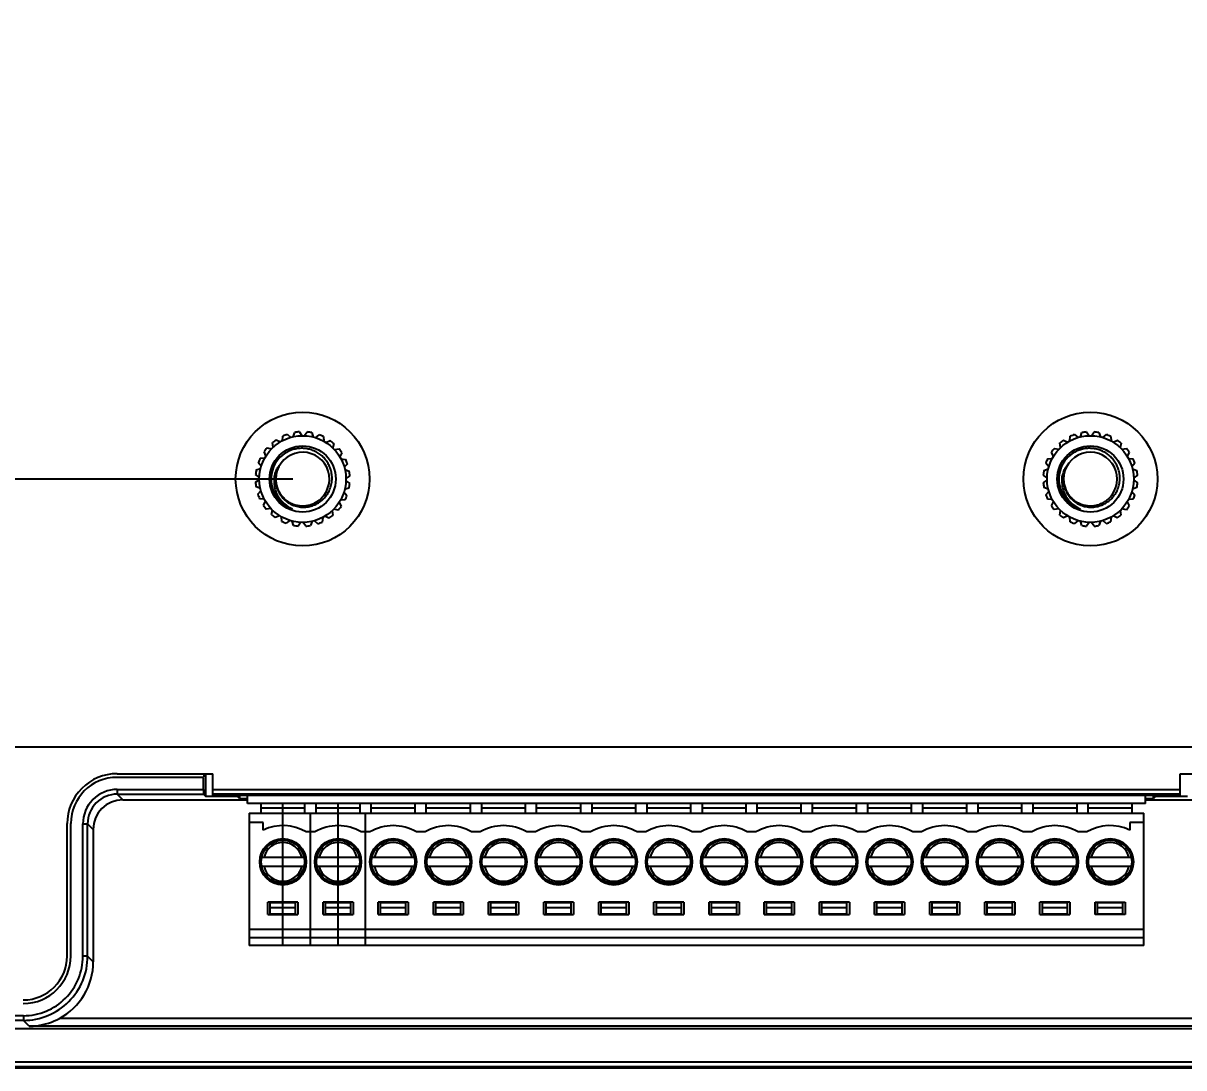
# Model space of a CAD drawing. Header units: millimetres. Extents: x 47 to 545, y 95 to 243.
# Drawn here: x 404.2 to 477.9, y 104.1 to 170.4 of the extents above; entities that cross this region are included whole.
import ezdxf

# ---------------------------------------------------------------- set-up
doc = ezdxf.new("R2010")
doc.units = ezdxf.units.MM
doc.header["$LTSCALE"] = 30.734
doc.header["$PDMODE"] = 3
doc.header["$PDSIZE"] = 0.3125
doc.layers.get('0').update_dxf_attribs({"linetype": 'CONTINUOUS'})
doc.layers.get('Defpoints').update_dxf_attribs({"linetype": 'CONTINUOUS'})
doc.layers.add('dim', color=6, linetype='CONTINUOUS', lineweight=9)
doc.styles.add('Verdana', font='verdana.ttf', dxfattribs={"height": 3})
doc.dimstyles.new('aaaaaaaa 3.0', dxfattribs={"dimtxt": 3, "dimasz": 2.5, "dimexe": 1.25, "dimexo": 0.625, "dimtad": 1, "dimzin": 9, "dimdsep": 46, "dimtxsty": 'Verdana', "dimcen": 0, "dimazin": 0, "dimtfac": 1, "dimtofl": 0, "dimtmove": 0, "dimatfit": 3, "dimfxl": 1, "dimlwd": 25, "dimlwe": 25, "dimarcsym": 0})

# ---------------------------------------------------------------- blocks, each defined once
blk = doc.blocks.new('*D25')
at = {"layer": 'Defpoints', "color": 0}
for p in [(421.98, 191.5), (343.269, 141.501), (421.98, 141.501)]:
    blk.add_point(p, dxfattribs=at)
at = {"layer": 'dim', "color": 0, "lineweight": 25}
for p, q in [((421.355, 191.5), (342.019, 191.5)), ((343.269, 189), (343.269, 144.001)), ((421.355, 141.501), (342.019, 141.501))]:
    blk.add_line(p, q, dxfattribs=at)
at = {"layer": 'dim', "color": 0}
for points in [[(343.686, 189), (342.853, 189), (343.269, 191.5)], [(342.853, 144.001), (343.686, 144.001), (343.269, 141.501)]]:
    blk.add_solid(points, dxfattribs=at)
at = {"layer": 'dim', "color": 0, "insert": (341.083, 166.501), "char_height": 3, "attachment_point": 5, "rotation": 90, "style": 'Verdana'}
blk.add_mtext('50', dxfattribs=at)

msp = doc.modelspace()

# ---------------------------------------------------------------- linework, layer by layer
at = {"linetype": 'Continuous'}
for p, q in [((421.373, 144.182), (421.482, 144.459)), ((421.777, 144.493), (421.938, 144.25)), ((422.088, 144.248), (422.265, 144.487)), ((422.559, 144.444), (422.651, 144.167)), ((471.341, 144.175), (471.446, 144.452)), ((471.74, 144.491), (471.905, 144.249)), ((472.055, 144.249), (472.228, 144.49)), ((472.522, 144.451), (472.619, 144.175)), ((420.113, 143.52), (420.069, 143.813)), ((420.308, 143.991), (420.569, 143.861)), ((420.7, 143.934), (420.733, 144.229)), ((421.009, 144.339), (421.228, 144.145)), ((422.796, 144.126), (423.028, 144.311)), ((423.301, 144.194), (423.319, 143.902)), ((423.448, 143.825), (423.72, 143.944)), ((423.953, 143.76), (423.895, 143.474)), ((470.089, 143.497), (470.041, 143.79)), ((470.277, 143.97), (470.54, 143.843)), ((470.67, 143.918), (470.7, 144.213)), ((470.974, 144.327), (471.196, 144.136)), ((472.764, 144.136), (472.993, 144.324)), ((473.268, 144.21), (473.289, 143.918)), ((473.419, 143.843), (473.69, 143.965)), ((473.925, 143.784), (473.87, 143.497)), ((419.654, 142.968), (419.536, 143.24)), ((419.72, 143.473), (420.006, 143.415)), ((423.999, 143.366), (424.293, 143.41)), ((424.47, 143.172), (424.34, 142.911)), ((469.636, 142.94), (469.515, 143.21)), ((469.696, 143.445), (469.983, 143.391)), ((473.976, 143.391), (474.269, 143.438)), ((474.45, 143.203), (474.323, 142.94)), ((419.036, 142.079), (419.313, 142.172)), ((419.354, 142.316), (419.169, 142.548)), ((419.286, 142.821), (419.578, 142.839)), ((424.414, 142.78), (424.708, 142.746)), ((424.818, 142.47), (424.625, 142.252)), ((469.344, 142.284), (469.156, 142.514)), ((469.27, 142.788), (469.561, 142.81)), ((474.398, 142.81), (474.693, 142.78)), ((474.806, 142.505), (474.615, 142.284)), ((418.986, 141.297), (419.23, 141.459)), ((419.232, 141.609), (418.993, 141.785)), ((420.28, 141.521), (420.28, 141.519)), ((420.28, 141.521), (420.28, 141.519)), ((424.662, 142.106), (424.938, 141.998)), ((424.973, 141.703), (424.729, 141.541)), ((469.231, 141.575), (468.99, 141.748)), ((469.029, 142.043), (469.305, 142.139)), ((470.28, 141.5), (470.28, 141.499)), ((470.28, 141.5), (470.28, 141.499)), ((474.654, 142.139), (474.932, 142.034)), ((474.97, 141.739), (474.729, 141.575)), ((419.297, 140.894), (419.021, 141.002)), ((419.141, 140.53), (419.334, 140.749)), ((420.412, 140.843), (420.413, 140.84)), ((420.413, 140.844), (420.414, 140.84)), ((424.923, 140.921), (424.646, 140.828)), ((424.727, 141.391), (424.966, 141.215)), ((468.989, 141.261), (469.231, 141.425)), ((469.305, 140.861), (469.027, 140.966)), ((469.153, 140.495), (469.344, 140.716)), ((470.42, 140.824), (470.421, 140.821)), ((470.421, 140.825), (470.423, 140.821)), ((474.615, 140.716), (474.803, 140.486)), ((474.93, 140.957), (474.654, 140.861)), ((474.729, 141.425), (474.969, 141.252)), ((419.546, 140.22), (419.251, 140.254)), ((419.489, 139.828), (419.619, 140.089)), ((420.531, 140.611), (420.533, 140.608)), ((420.531, 140.611), (420.532, 140.608)), ((420.538, 140.598), (420.54, 140.595)), ((420.539, 140.599), (420.541, 140.596)), ((420.685, 140.398), (420.688, 140.395)), ((420.686, 140.398), (420.688, 140.396)), ((420.702, 140.378), (420.705, 140.376)), ((420.703, 140.379), (420.706, 140.377)), ((420.88, 140.204), (420.883, 140.201)), ((420.881, 140.204), (420.884, 140.201)), ((420.9, 140.187), (420.903, 140.184)), ((420.901, 140.188), (420.904, 140.185)), ((421.104, 140.044), (421.108, 140.041)), ((421.104, 140.043), (421.107, 140.041)), ((421.126, 140.03), (421.13, 140.028)), ((421.127, 140.031), (421.13, 140.029)), ((423.339, 140.48), (423.444, 140.401)), ((424.305, 140.032), (424.423, 139.76)), ((424.673, 140.179), (424.382, 140.161)), ((424.606, 140.684), (424.79, 140.452)), ((469.561, 140.191), (469.266, 140.22)), ((469.509, 139.798), (469.636, 140.061)), ((470.542, 140.593), (470.544, 140.591)), ((470.542, 140.593), (470.543, 140.591)), ((470.55, 140.581), (470.551, 140.578)), ((470.551, 140.581), (470.553, 140.579)), ((470.699, 140.382), (470.701, 140.379)), ((470.7, 140.383), (470.702, 140.38)), ((470.716, 140.363), (470.718, 140.36)), ((470.717, 140.364), (470.719, 140.361)), ((470.896, 140.19), (470.899, 140.188)), ((470.897, 140.191), (470.9, 140.188)), ((470.916, 140.174), (470.919, 140.171)), ((470.917, 140.174), (470.92, 140.172)), ((471.121, 140.033), (471.125, 140.03)), ((471.122, 140.033), (471.126, 140.031)), ((471.144, 140.019), (471.148, 140.017)), ((471.145, 140.02), (471.149, 140.019)), ((473.352, 140.496), (473.458, 140.419)), ((474.323, 140.061), (474.445, 139.79)), ((474.689, 140.212), (474.398, 140.191)), ((419.96, 139.634), (419.666, 139.59)), ((420.006, 139.24), (420.064, 139.527)), ((421.349, 139.921), (421.352, 139.92)), ((421.35, 139.922), (421.352, 139.921)), ((421.36, 139.917), (421.363, 139.916)), ((421.36, 139.917), (421.363, 139.916)), ((421.373, 139.913), (421.377, 139.912)), ((421.373, 139.912), (421.377, 139.911)), ((423.846, 139.48), (423.89, 139.187)), ((424.239, 139.527), (423.953, 139.585)), ((469.983, 139.609), (469.69, 139.562)), ((470.034, 139.216), (470.089, 139.503)), ((471.369, 139.915), (471.372, 139.913)), ((471.369, 139.914), (471.372, 139.913)), ((471.379, 139.91), (471.382, 139.909)), ((471.379, 139.91), (471.382, 139.909)), ((471.393, 139.906), (471.397, 139.905)), ((471.393, 139.905), (471.396, 139.903)), ((473.87, 139.503), (473.918, 139.21)), ((474.263, 139.555), (473.976, 139.609)), ((420.512, 139.175), (420.24, 139.056)), ((420.659, 138.807), (420.641, 139.098)), ((421.163, 138.874), (420.931, 138.689)), ((421.401, 138.556), (421.308, 138.833)), ((421.871, 138.752), (421.695, 138.514)), ((422.182, 138.507), (422.021, 138.75)), ((422.586, 138.818), (422.477, 138.542)), ((422.95, 138.661), (422.731, 138.855)), ((423.259, 139.066), (423.226, 138.771)), ((423.652, 139.009), (423.39, 139.139)), ((470.54, 139.157), (470.27, 139.035)), ((470.692, 138.791), (470.67, 139.082)), ((471.196, 138.864), (470.966, 138.677)), ((471.437, 138.55), (471.341, 138.825)), ((471.905, 138.751), (471.731, 138.51)), ((472.219, 138.51), (472.055, 138.751)), ((472.619, 138.825), (472.513, 138.548)), ((472.985, 138.673), (472.764, 138.864)), ((473.289, 139.082), (473.259, 138.787)), ((473.682, 139.03), (473.419, 139.157)), ((396.28, 124.494), (497.68, 124.494)), ((415.688, 122.565), (410.203, 122.565)), ((410.204, 122.794), (416.28, 122.794)), ((415.688, 121.796), (415.688, 122.565)), ((415.727, 122.604), (415.727, 122.794)), ((415.824, 122.794), (415.824, 121.367)), ((416.28, 121.422), (416.28, 122.794)), ((477.68, 122.794), (483.755, 122.794)), ((477.68, 121.422), (477.68, 122.794)), ((410.213, 121.796), (410.213, 121.496)), ((410.213, 121.796), (415.688, 121.796)), ((416.28, 121.796), (477.68, 121.796)), ((410.213, 121.496), (410.572, 121.137)), ((410.213, 121.496), (415.696, 121.496)), ((410.572, 121.137), (418.48, 121.137)), ((415.696, 121.496), (415.824, 121.367)), ((415.824, 121.367), (417.825, 121.367)), ((477.68, 121.496), (416.28, 121.496)), ((477.68, 121.422), (416.28, 121.422)), ((417.825, 121.367), (417.825, 121.422)), ((417.964, 121.229), (417.825, 121.367)), ((417.964, 121.422), (417.964, 121.229)), ((417.964, 121.229), (418.48, 121.229)), ((418.48, 120.9), (418.48, 121.422)), ((475.48, 120.9), (418.48, 120.9)), ((419.33, 120.9), (419.33, 120.3)), ((420.73, 111.9), (420.73, 120.9)), ((422.13, 120.3), (422.13, 120.9)), ((422.83, 120.3), (422.83, 120.9)), ((424.23, 111.9), (424.23, 120.9)), ((425.63, 120.3), (425.63, 120.9)), ((426.33, 120.3), (426.33, 120.9)), ((429.13, 120.3), (429.13, 120.9)), ((429.83, 120.3), (429.83, 120.9)), ((432.63, 120.3), (432.63, 120.9)), ((433.33, 120.9), (433.33, 120.3)), ((436.13, 120.3), (436.13, 120.9)), ((436.83, 120.3), (436.83, 120.9)), ((439.63, 120.3), (439.63, 120.9)), ((440.33, 120.9), (440.33, 120.3)), ((443.13, 120.3), (443.13, 120.9)), ((443.83, 120.9), (443.83, 120.3)), ((446.63, 120.3), (446.63, 120.9)), ((447.33, 120.9), (447.33, 120.3)), ((450.13, 120.3), (450.13, 120.9)), ((450.83, 120.3), (450.83, 120.9)), ((453.63, 120.3), (453.63, 120.9)), ((454.33, 120.9), (454.33, 120.3)), ((457.13, 120.3), (457.13, 120.9)), ((457.83, 120.9), (457.83, 120.3)), ((460.63, 120.3), (460.63, 120.9)), ((461.33, 120.9), (461.33, 120.3)), ((464.13, 120.3), (464.13, 120.9)), ((464.83, 120.9), (464.83, 120.3)), ((467.63, 120.3), (467.63, 120.9)), ((468.33, 120.9), (468.33, 120.3)), ((471.13, 120.3), (471.13, 120.9)), ((471.83, 120.3), (471.83, 120.9)), ((474.63, 120.3), (474.63, 120.9)), ((475.48, 120.9), (475.48, 121.422)), ((475.48, 121.229), (475.995, 121.229)), ((475.48, 121.137), (483.387, 121.137)), ((475.995, 121.229), (475.995, 121.422)), ((476.134, 121.367), (475.995, 121.229)), ((476.134, 121.422), (476.134, 121.367)), ((476.134, 121.367), (478.135, 121.367)), ((418.58, 120.3), (418.58, 111.9)), ((418.58, 120.3), (475.38, 120.3)), ((422.13, 120.6), (419.33, 120.6)), ((422.48, 111.9), (422.48, 120.3)), ((425.63, 120.6), (422.83, 120.6)), ((425.98, 111.9), (425.98, 120.3)), ((429.13, 120.6), (426.33, 120.6)), ((432.63, 120.6), (429.83, 120.6)), ((436.13, 120.6), (433.33, 120.6)), ((439.63, 120.6), (436.83, 120.6)), ((443.13, 120.6), (440.33, 120.6)), ((446.63, 120.6), (443.83, 120.6)), ((450.13, 120.6), (447.33, 120.6)), ((453.63, 120.6), (450.83, 120.6)), ((457.13, 120.6), (454.33, 120.6)), ((460.63, 120.6), (457.83, 120.6)), ((464.13, 120.6), (461.33, 120.6)), ((467.63, 120.6), (464.83, 120.6)), ((471.13, 120.6), (468.33, 120.6)), ((474.63, 120.6), (471.83, 120.6)), ((475.38, 111.9), (475.38, 120.3)), ((407.036, 111.224), (407.036, 119.626)), ((407.265, 111.225), (407.265, 119.626)), ((408.034, 111.215), (408.034, 119.617)), ((408.034, 119.617), (408.334, 119.617)), ((408.334, 119.617), (408.693, 119.258)), ((408.334, 111.215), (408.334, 119.617)), ((419.48, 119.7), (418.58, 119.7)), ((419.48, 119.219), (419.48, 119.7)), ((475.38, 119.7), (474.48, 119.7)), ((474.48, 119.7), (474.48, 119.219)), ((408.693, 119.258), (408.693, 110.856)), ((422.755, 119.1), (422.205, 119.1)), ((426.255, 119.1), (425.705, 119.1)), ((429.755, 119.1), (429.205, 119.1)), ((433.255, 119.1), (432.705, 119.1)), ((436.755, 119.1), (436.205, 119.1)), ((440.255, 119.1), (439.705, 119.1)), ((443.755, 119.1), (443.205, 119.1)), ((447.255, 119.1), (446.705, 119.1)), ((450.755, 119.1), (450.205, 119.1)), ((454.255, 119.1), (453.705, 119.1)), ((457.755, 119.1), (457.205, 119.1)), ((461.255, 119.1), (460.705, 119.1)), ((464.755, 119.1), (464.205, 119.1)), ((468.255, 119.1), (467.705, 119.1)), ((471.755, 119.1), (471.205, 119.1)), ((419.394, 117.5), (422.065, 117.5)), ((422.073, 117.5), (422.065, 117.5)), ((422.894, 117.5), (422.886, 117.5)), ((422.894, 117.5), (425.565, 117.5)), ((425.573, 117.5), (425.565, 117.5)), ((426.394, 117.5), (429.065, 117.5)), ((429.894, 117.5), (432.565, 117.5)), ((433.394, 117.5), (436.065, 117.5)), ((436.894, 117.5), (439.565, 117.5)), ((440.394, 117.5), (443.065, 117.5)), ((443.894, 117.5), (446.565, 117.5)), ((447.394, 117.5), (450.065, 117.5)), ((450.894, 117.5), (453.565, 117.5)), ((454.394, 117.5), (457.065, 117.5)), ((457.894, 117.5), (460.565, 117.5)), ((461.394, 117.5), (464.065, 117.5)), ((464.894, 117.5), (467.565, 117.5)), ((468.394, 117.5), (471.065, 117.5)), ((471.894, 117.5), (474.565, 117.5)), ((422.065, 116.9), (419.394, 116.9)), ((422.075, 116.9), (422.065, 116.9)), ((425.565, 116.9), (422.894, 116.9)), ((425.575, 116.9), (425.565, 116.9)), ((429.065, 116.9), (426.394, 116.9)), ((432.565, 116.9), (429.894, 116.9)), ((436.065, 116.9), (433.394, 116.9)), ((439.565, 116.9), (436.894, 116.9)), ((443.065, 116.9), (440.394, 116.9)), ((446.565, 116.9), (443.894, 116.9)), ((450.065, 116.9), (447.394, 116.9)), ((453.565, 116.9), (450.894, 116.9)), ((457.065, 116.9), (454.394, 116.9)), ((460.565, 116.9), (457.894, 116.9)), ((464.065, 116.9), (461.394, 116.9)), ((467.565, 116.9), (464.894, 116.9)), ((471.065, 116.9), (468.394, 116.9)), ((474.565, 116.9), (471.894, 116.9)), ((419.78, 113.85), (419.78, 114.65)), ((421.68, 114.65), (419.78, 114.65)), ((419.93, 113.9), (419.93, 114.6)), ((421.53, 114.6), (419.93, 114.6)), ((419.93, 114.3), (421.53, 114.3)), ((421.53, 113.9), (421.53, 114.6)), ((421.68, 114.65), (421.68, 113.85)), ((425.18, 114.65), (423.28, 114.65)), ((423.28, 113.85), (423.28, 114.65)), ((425.03, 114.6), (423.43, 114.6)), ((423.43, 113.9), (423.43, 114.6)), ((423.43, 114.3), (425.03, 114.3)), ((425.03, 113.9), (425.03, 114.6)), ((425.18, 114.65), (425.18, 113.85)), ((428.68, 114.65), (426.78, 114.65)), ((426.78, 113.85), (426.78, 114.65)), ((428.53, 114.6), (426.93, 114.6)), ((426.93, 113.9), (426.93, 114.6)), ((426.93, 114.3), (428.53, 114.3)), ((428.53, 113.9), (428.53, 114.6)), ((428.68, 114.65), (428.68, 113.85)), ((432.18, 114.65), (430.28, 114.65)), ((430.28, 113.85), (430.28, 114.65)), ((432.03, 114.6), (430.43, 114.6)), ((430.43, 113.9), (430.43, 114.6)), ((430.43, 114.3), (432.03, 114.3)), ((432.03, 113.9), (432.03, 114.6)), ((432.18, 114.65), (432.18, 113.85)), ((435.68, 114.65), (433.78, 114.65)), ((433.78, 113.85), (433.78, 114.65)), ((435.53, 114.6), (433.93, 114.6)), ((433.93, 113.9), (433.93, 114.6)), ((433.93, 114.3), (435.53, 114.3)), ((435.53, 113.9), (435.53, 114.6)), ((435.68, 114.65), (435.68, 113.85)), ((439.18, 114.65), (437.28, 114.65)), ((437.28, 113.85), (437.28, 114.65)), ((439.03, 114.6), (437.43, 114.6)), ((437.43, 113.9), (437.43, 114.6)), ((437.43, 114.3), (439.03, 114.3)), ((439.03, 113.9), (439.03, 114.6)), ((439.18, 114.65), (439.18, 113.85)), ((442.68, 114.65), (440.78, 114.65)), ((440.78, 113.85), (440.78, 114.65)), ((442.53, 114.6), (440.93, 114.6)), ((440.93, 113.9), (440.93, 114.6)), ((440.93, 114.3), (442.53, 114.3)), ((442.53, 113.9), (442.53, 114.6)), ((442.68, 114.65), (442.68, 113.85)), ((446.18, 114.65), (444.28, 114.65)), ((444.28, 113.85), (444.28, 114.65)), ((446.03, 114.6), (444.43, 114.6)), ((444.43, 113.9), (444.43, 114.6)), ((444.43, 114.3), (446.03, 114.3)), ((446.03, 113.9), (446.03, 114.6)), ((446.18, 114.65), (446.18, 113.85)), ((449.68, 114.65), (447.78, 114.65)), ((447.78, 113.85), (447.78, 114.65)), ((449.53, 114.6), (447.93, 114.6)), ((447.93, 113.9), (447.93, 114.6)), ((447.93, 114.3), (449.53, 114.3)), ((449.53, 113.9), (449.53, 114.6)), ((449.68, 114.65), (449.68, 113.85)), ((453.18, 114.65), (451.28, 114.65)), ((451.28, 113.85), (451.28, 114.65)), ((453.03, 114.6), (451.43, 114.6)), ((451.43, 113.9), (451.43, 114.6)), ((451.43, 114.3), (453.03, 114.3)), ((453.03, 113.9), (453.03, 114.6)), ((453.18, 114.65), (453.18, 113.85)), ((456.68, 114.65), (454.78, 114.65)), ((454.78, 113.85), (454.78, 114.65)), ((456.53, 114.6), (454.93, 114.6)), ((454.93, 113.9), (454.93, 114.6)), ((454.93, 114.3), (456.53, 114.3)), ((456.53, 113.9), (456.53, 114.6)), ((456.68, 114.65), (456.68, 113.85)), ((460.18, 114.65), (458.28, 114.65)), ((458.28, 113.85), (458.28, 114.65)), ((460.03, 114.6), (458.43, 114.6)), ((458.43, 113.9), (458.43, 114.6)), ((458.43, 114.3), (460.03, 114.3)), ((460.03, 113.9), (460.03, 114.6)), ((460.18, 114.65), (460.18, 113.85)), ((463.68, 114.65), (461.78, 114.65)), ((461.78, 113.85), (461.78, 114.65)), ((463.53, 114.6), (461.93, 114.6)), ((461.93, 113.9), (461.93, 114.6)), ((461.93, 114.3), (463.53, 114.3)), ((463.53, 113.9), (463.53, 114.6)), ((463.68, 114.65), (463.68, 113.85)), ((467.18, 114.65), (465.28, 114.65)), ((465.28, 113.85), (465.28, 114.65)), ((467.03, 114.6), (465.43, 114.6)), ((465.43, 113.9), (465.43, 114.6)), ((465.43, 114.3), (467.03, 114.3)), ((467.03, 113.9), (467.03, 114.6)), ((467.18, 114.65), (467.18, 113.85)), ((470.68, 114.65), (468.78, 114.65)), ((468.78, 113.85), (468.78, 114.65)), ((470.53, 114.6), (468.93, 114.6)), ((468.93, 113.9), (468.93, 114.6)), ((468.93, 114.3), (470.53, 114.3)), ((470.53, 113.9), (470.53, 114.6)), ((470.68, 114.65), (470.68, 113.85)), ((472.28, 114.65), (474.18, 114.65)), ((472.28, 113.85), (472.28, 114.65)), ((474.03, 114.6), (472.43, 114.6)), ((472.43, 113.9), (472.43, 114.6)), ((472.43, 114.3), (474.03, 114.3)), ((474.03, 113.9), (474.03, 114.6)), ((474.18, 114.65), (474.18, 113.85)), ((419.78, 113.85), (421.68, 113.85)), ((419.93, 113.9), (421.53, 113.9)), ((423.28, 113.85), (425.18, 113.85)), ((423.43, 113.9), (425.03, 113.9)), ((426.78, 113.85), (428.68, 113.85)), ((426.93, 113.9), (428.53, 113.9)), ((430.28, 113.85), (432.18, 113.85)), ((430.43, 113.9), (432.03, 113.9)), ((433.78, 113.85), (435.68, 113.85)), ((433.93, 113.9), (435.53, 113.9)), ((437.28, 113.85), (439.18, 113.85)), ((437.43, 113.9), (439.03, 113.9)), ((440.78, 113.85), (442.68, 113.85)), ((440.93, 113.9), (442.53, 113.9)), ((444.28, 113.85), (446.18, 113.85)), ((444.43, 113.9), (446.03, 113.9)), ((447.78, 113.85), (449.68, 113.85)), ((447.93, 113.9), (449.53, 113.9)), ((451.28, 113.85), (453.18, 113.85)), ((451.43, 113.9), (453.03, 113.9)), ((454.78, 113.85), (456.68, 113.85)), ((454.93, 113.9), (456.53, 113.9)), ((458.28, 113.85), (460.18, 113.85)), ((458.43, 113.9), (460.03, 113.9)), ((461.78, 113.85), (463.68, 113.85)), ((461.93, 113.9), (463.53, 113.9)), ((465.28, 113.85), (467.18, 113.85)), ((465.43, 113.9), (467.03, 113.9)), ((468.78, 113.85), (470.68, 113.85)), ((468.93, 113.9), (470.53, 113.9)), ((474.18, 113.85), (472.28, 113.85)), ((472.43, 113.9), (474.03, 113.9)), ((475.38, 112.9), (418.58, 112.9)), ((418.58, 112.4), (475.38, 112.4)), ((475.38, 111.9), (418.58, 111.9)), ((408.334, 111.215), (408.034, 111.215)), ((408.693, 110.856), (408.334, 111.215)), ((404.255, 107.436), (395.304, 107.436)), ((404.255, 107.136), (395.304, 107.136)), ((404.255, 107.436), (404.255, 107.136)), ((404.627, 106.764), (404.255, 107.136)), ((487.412, 107.264), (406.547, 107.264)), ((358.378, 106.62), (535.582, 106.62)), ((489.332, 106.764), (404.627, 106.764)), ((358.385, 104.128), (535.575, 104.128)), ((535.512, 104.191), (358.447, 104.191)), ((535.511, 104.491), (358.448, 104.491))]:
    msp.add_line(p, q, dxfattribs=at)
for centre, radius in [((421.98, 141.5), 4.25), ((471.98, 141.5), 4.25), ((421.98, 141.5), 2.75), ((471.98, 141.5), 2.75), ((421.98, 141.5), 2.1), ((471.98, 141.5), 2.1), ((420.73, 117.2), 1.475), ((424.23, 117.2), 1.475), ((427.73, 117.2), 1.475), ((431.23, 117.2), 1.475), ((434.73, 117.2), 1.475), ((438.23, 117.2), 1.475), ((441.73, 117.2), 1.475), ((445.23, 117.2), 1.475), ((448.73, 117.2), 1.475), ((452.23, 117.2), 1.475), ((455.73, 117.2), 1.475), ((459.23, 117.2), 1.475), ((462.73, 117.2), 1.475), ((466.23, 117.2), 1.475), ((469.73, 117.2), 1.475), ((473.23, 117.2), 1.475), ((420.73, 117.2), 1.375), ((424.23, 117.2), 1.375), ((427.73, 117.2), 1.375), ((431.23, 117.2), 1.375), ((434.73, 117.2), 1.375), ((438.23, 117.2), 1.375), ((441.73, 117.2), 1.375), ((445.23, 117.2), 1.375), ((448.73, 117.2), 1.375), ((452.23, 117.2), 1.375), ((455.73, 117.2), 1.375), ((459.23, 117.2), 1.375), ((462.73, 117.2), 1.375), ((466.23, 117.2), 1.375), ((469.73, 117.2), 1.375), ((473.23, 117.2), 1.375)]:
    msp.add_circle(centre, radius, dxfattribs=at)
for centre, radius, start, end in [((421.98, 141.5), 3, 93.87287, 99.5481), ((421.98, 141.5), 3, 78.87287, 84.5481), ((471.98, 141.5), 3, 94.57522, 100.25044), ((471.98, 141.5), 3, 79.57522, 85.25044), ((421.98, 141.5), 3, 123.87287, 129.5481), ((421.98, 141.5), 3, 108.87287, 114.5481), ((421.98, 141.5), 3, 63.87287, 69.5481), ((421.98, 141.5), 3, 48.87287, 54.5481), ((471.98, 141.5), 3, 124.57522, 130.25044), ((471.98, 141.5), 3, 109.57522, 115.25044), ((471.98, 141.5), 3, 64.57522, 70.25044), ((471.98, 141.5), 3, 49.57522, 55.25044), ((421.98, 141.5), 3, 138.87287, 144.5481), ((421.98, 141.5), 1.7, 323.11051, 179.29776), ((421.98, 141.5), 3, 33.87287, 39.5481), ((471.98, 141.5), 3, 139.57522, 145.25044), ((471.98, 141.5), 1.7, 323.81285, 180.0001), ((471.98, 141.5), 3, 34.57522, 40.25044), ((421.98, 141.5), 3, 153.87287, 159.5481), ((421.98, 141.5), 2, 143.29777, 251.29073), ((421.98, 141.5), 3, 18.87287, 24.5481), ((471.98, 141.5), 3, 154.57522, 160.25044), ((471.98, 141.5), 2, 144.00011, 251.99307), ((471.98, 141.5), 3, 19.57522, 25.25044), ((421.98, 141.5), 3, 168.87287, 174.5481), ((421.968, 141.448), 1.69, 178.74312, 179.54963), ((421.977, 141.448), 1.698, 179.55024, 181.09215), ((421.958, 141.448), 1.679, 177.57292, 178.29112), ((421.963, 141.448), 1.684, 178.29098, 178.74294), ((421.99, 141.501), 1.711, 179.32546, 182.855), ((421.98, 141.5), 3, 3.87287, 9.5481), ((471.98, 141.5), 3, 169.57522, 175.25044), ((471.958, 141.448), 1.679, 178.27526, 178.99346), ((471.963, 141.448), 1.684, 178.99332, 179.44528), ((471.968, 141.448), 1.69, 179.44546, 180.25197), ((471.977, 141.448), 1.698, 180.25258, 181.7945), ((471.99, 141.501), 1.711, 180.0278, 183.55735), ((471.98, 141.5), 3, 4.57522, 10.25044), ((421.98, 141.5), 3, 183.87287, 189.5481), ((421.985, 141.448), 1.707, 181.09164, 182.04718), ((421.989, 141.448), 1.71, 182.04693, 182.31697), ((421.99, 141.448), 1.712, 182.31699, 182.69677), ((421.995, 141.501), 1.715, 182.85392, 184.0712), ((421.973, 141.498), 1.693, 184.03762, 202.76701), ((421.986, 141.503), 1.707, 202.86072, 210.85239), ((421.98, 141.5), 3, 348.87287, 354.5481), ((471.98, 141.5), 3, 184.57522, 190.25044), ((471.986, 141.448), 1.707, 181.79398, 182.74952), ((471.989, 141.448), 1.71, 182.74927, 183.01931), ((471.991, 141.448), 1.712, 183.01933, 183.39911), ((471.995, 141.501), 1.715, 183.55626, 184.77354), ((471.973, 141.498), 1.693, 184.73996, 203.46935), ((471.986, 141.503), 1.707, 203.56306, 211.55473), ((471.98, 141.5), 3, 349.57522, 355.25044), ((421.98, 141.5), 3, 198.87287, 204.5481), ((421.975, 141.497), 1.695, 210.86305, 211.11516), ((421.974, 141.496), 1.693, 211.11514, 211.5165), ((421.974, 141.496), 1.693, 211.62641, 211.83272), ((421.974, 141.496), 1.693, 211.83272, 212.02204), ((421.978, 141.499), 1.698, 212.14269, 220.19387), ((421.973, 141.495), 1.691, 220.19969, 220.43646), ((421.972, 141.494), 1.69, 220.54776, 220.92966), ((421.973, 141.495), 1.691, 220.9297, 221.29867), ((421.976, 141.497), 1.695, 221.42374, 222.71211), ((421.983, 141.504), 1.705, 222.71549, 227.39097), ((421.987, 141.508), 1.711, 227.38949, 229.46436), ((421.987, 141.509), 1.711, 229.46428, 229.69396), ((421.987, 141.509), 1.711, 229.83273, 230.19053), ((421.987, 141.508), 1.711, 230.19052, 230.57289), ((421.986, 141.507), 1.709, 230.70173, 231.93889), ((421.984, 141.505), 1.707, 231.93887, 233.18494), ((421.98, 141.499), 1.7, 233.18369, 236.25515), ((421.976, 141.493), 1.693, 236.25714, 236.57459), ((421.974, 141.49), 1.689, 236.57426, 237.80033), ((421.971, 141.486), 1.683, 237.80049, 238.73054), ((421.969, 141.483), 1.68, 238.73077, 238.97687), ((421.968, 141.481), 1.678, 239.12873, 239.48539), ((421.969, 141.482), 1.679, 239.48546, 239.88161), ((421.971, 141.487), 1.684, 240.01509, 241.25697), ((421.975, 141.493), 1.691, 241.25702, 242.5776), ((421.98, 141.502), 1.702, 242.5797, 245.8921), ((421.974, 141.506), 1.708, 320.2434, 321.4806), ((421.977, 141.503), 1.704, 321.48066, 322.45081), ((421.978, 141.502), 1.702, 322.45098, 322.6142), ((421.98, 141.501), 1.701, 322.61415, 323.08339), ((421.98, 141.5), 3, 333.87287, 339.5481), ((471.98, 141.5), 3, 199.57522, 205.25044), ((471.975, 141.497), 1.695, 211.56539, 211.8175), ((471.974, 141.496), 1.693, 211.81748, 212.21885), ((471.974, 141.496), 1.693, 212.32875, 212.53506), ((471.974, 141.496), 1.693, 212.53506, 212.72438), ((471.978, 141.499), 1.698, 212.84503, 220.89621), ((471.973, 141.495), 1.691, 220.90203, 221.13881), ((471.972, 141.494), 1.69, 221.2501, 221.632), ((471.973, 141.495), 1.691, 221.63204, 222.00101), ((471.976, 141.497), 1.695, 222.12608, 223.41445), ((471.983, 141.504), 1.705, 223.41783, 228.09331), ((471.987, 141.508), 1.711, 228.09183, 230.1667), ((471.987, 141.509), 1.711, 230.16662, 230.3963), ((471.987, 141.509), 1.711, 230.53507, 230.89287), ((471.987, 141.508), 1.711, 230.89286, 231.27523), ((471.986, 141.507), 1.709, 231.40407, 232.64123), ((471.984, 141.505), 1.707, 232.64121, 233.88728), ((471.98, 141.499), 1.7, 233.88603, 236.95749), ((471.976, 141.493), 1.693, 236.95948, 237.27693), ((471.974, 141.49), 1.689, 237.2766, 238.50267), ((471.971, 141.486), 1.683, 238.50283, 239.43289), ((471.97, 141.483), 1.68, 239.43311, 239.67921), ((471.968, 141.481), 1.678, 239.83107, 240.18773), ((471.969, 141.482), 1.679, 240.1878, 240.58395), ((471.972, 141.487), 1.684, 240.71743, 241.95931), ((471.975, 141.493), 1.691, 241.95936, 243.27994), ((471.98, 141.502), 1.702, 243.28204, 246.59444), ((471.974, 141.506), 1.708, 320.94574, 322.18294), ((471.977, 141.503), 1.704, 322.183, 323.15315), ((471.978, 141.502), 1.702, 323.15332, 323.31654), ((471.98, 141.501), 1.701, 323.3165, 323.78573), ((471.98, 141.5), 3, 334.57522, 340.25044), ((421.98, 141.5), 3, 213.87287, 219.5481), ((421.98, 141.5), 3, 228.87287, 234.5481), ((421.983, 141.509), 1.71, 245.8905, 247.12915), ((421.984, 141.512), 1.713, 247.12905, 248.01533), ((421.984, 141.513), 1.714, 248.01526, 248.24236), ((421.985, 141.514), 1.714, 248.34839, 248.62385), ((421.985, 141.514), 1.714, 248.7329, 249.09672), ((421.984, 141.513), 1.713, 249.22146, 250.45892), ((421.983, 141.51), 1.711, 250.45889, 251.76751), ((421.98, 141.5), 3, 318.87287, 324.5481), ((471.98, 141.5), 3, 214.57522, 220.25044), ((471.983, 141.509), 1.71, 246.59284, 247.83149), ((471.984, 141.512), 1.713, 247.83139, 248.71767), ((471.984, 141.513), 1.714, 248.7176, 248.9447), ((471.985, 141.514), 1.714, 249.05073, 249.32619), ((471.985, 141.514), 1.714, 249.43524, 249.79906), ((471.984, 141.513), 1.713, 249.9238, 251.16126), ((471.983, 141.51), 1.711, 251.16123, 252.46985), ((471.98, 141.5), 3, 319.57522, 325.25044), ((421.98, 141.5), 3, 243.87287, 249.5481), ((421.98, 141.5), 3, 258.87287, 264.5481), ((421.98, 141.5), 3, 273.87287, 279.5481), ((421.98, 141.5), 3, 288.87287, 294.5481), ((421.98, 141.5), 3, 303.87287, 309.5481), ((471.98, 141.5), 3, 229.57522, 235.25044), ((471.98, 141.5), 3, 244.57522, 250.25044), ((471.98, 141.5), 3, 259.57522, 265.25044), ((471.98, 141.5), 3, 274.57522, 280.25044), ((471.98, 141.5), 3, 289.57522, 295.25044), ((471.98, 141.5), 3, 304.57522, 310.25044), ((410.204, 119.626), 3.168, 89.98922, 180.01078), ((410.203, 119.626), 2.939, 90, 180), ((410.213, 119.617), 2.179, 89.99278, 180.00719), ((410.213, 119.617), 1.879, 89.98426, 180.01571), ((420.73, 116.581), 2.92, 59.65417, 115.35027), ((424.23, 116.581), 2.92, 59.65417, 120.34583), ((427.73, 116.581), 2.92, 59.65417, 120.34583), ((431.23, 116.581), 2.92, 59.65417, 120.34583), ((434.73, 116.581), 2.92, 59.65417, 120.34583), ((438.23, 116.581), 2.92, 59.65417, 120.34583), ((441.73, 116.581), 2.92, 59.65417, 120.34583), ((445.23, 116.581), 2.92, 59.65417, 120.34583), ((448.73, 116.581), 2.92, 59.65417, 120.34583), ((452.23, 116.581), 2.92, 59.65417, 120.34583), ((455.73, 116.581), 2.92, 59.65417, 120.34583), ((459.23, 116.581), 2.92, 59.65417, 120.34583), ((462.73, 116.581), 2.92, 59.65417, 120.34583), ((466.23, 116.581), 2.92, 59.65417, 120.34583), ((469.73, 116.581), 2.92, 59.65417, 120.34583), ((473.23, 116.581), 2.92, 64.64973, 120.34583), ((420.73, 117.2), 1.235, 14.05865, 165.94135), ((424.23, 117.2), 1.235, 14.05865, 165.94135), ((427.73, 117.2), 1.235, 14.05865, 165.94135), ((431.23, 117.2), 1.235, 14.05865, 165.94135), ((434.73, 117.2), 1.235, 14.05865, 165.94135), ((438.23, 117.2), 1.235, 14.05865, 165.94135), ((441.73, 117.2), 1.235, 14.05865, 165.94135), ((445.23, 117.2), 1.235, 14.05865, 165.94135), ((448.73, 117.2), 1.235, 14.05865, 165.94135), ((452.23, 117.2), 1.235, 14.05865, 165.94135), ((455.73, 117.2), 1.235, 14.05865, 165.94135), ((459.23, 117.2), 1.235, 14.05865, 165.94135), ((462.73, 117.2), 1.235, 14.05865, 165.94135), ((466.23, 117.2), 1.235, 14.05865, 165.94135), ((469.73, 117.2), 1.235, 14.05865, 165.94135), ((473.23, 117.2), 1.235, 14.05865, 165.94135), ((420.73, 117.2), 1.235, 194.05865, 345.94135), ((424.23, 117.2), 1.235, 194.05865, 345.94135), ((427.73, 117.2), 1.235, 194.05865, 345.94135), ((431.23, 117.2), 1.235, 194.05865, 345.94135), ((434.73, 117.2), 1.235, 194.05865, 345.94135), ((438.23, 117.2), 1.235, 194.05865, 345.94135), ((441.73, 117.2), 1.235, 194.05865, 345.94135), ((445.23, 117.2), 1.235, 194.05865, 345.94135), ((448.73, 117.2), 1.235, 194.05865, 345.94135), ((452.23, 117.2), 1.235, 194.05865, 345.94135), ((455.73, 117.2), 1.235, 194.05865, 345.94135), ((459.23, 117.2), 1.235, 194.05865, 345.94135), ((462.73, 117.2), 1.235, 194.05865, 345.94135), ((466.23, 117.2), 1.235, 194.05865, 345.94135), ((469.73, 117.2), 1.235, 194.05865, 345.94135), ((473.23, 117.2), 1.235, 194.05865, 345.94135), ((404.245, 111.225), 3.019, 270, 0), ((404.246, 111.224), 2.79, 270, 360), ((404.255, 111.215), 4.078, 269.99718, 0.00282), ((404.256, 111.214), 3.778, 269.99321, 0.00679)]:
    msp.add_arc(centre, radius, start, end, dxfattribs=at)
for centre, major_axis, ratio, start_param, end_param in [((415.696, 121.796), (0, 0.3), 0.026186, -4.712389, -3.167773), ((410.573, 119.256), (1.33, -1.33), 0.999315, 2.356537, 3.926648), ((404.611, 110.859), (-2.887, 2.887), 0.999315, 2.850082, 3.926648)]:
    msp.add_ellipse(centre, major_axis=major_axis, ratio=ratio, start_param=start_param, end_param=end_param, dxfattribs=at)
for points, knots in [([(423.846, 141.477), (423.85, 141.578), (423.842, 141.781), (423.781, 142.08), (423.672, 142.365), (423.519, 142.628), (423.327, 142.865), (423.099, 143.067), (422.842, 143.231), (422.563, 143.353), (422.268, 143.429), (421.964, 143.459), (421.66, 143.441), (421.363, 143.376), (421.078, 143.267), (420.727, 143.065), (420.501, 142.854), (420.376, 142.695)], [0, 0, 0, 0, 0.062517, 0.125035, 0.187557, 0.250076, 0.312595, 0.375118, 0.437641, 0.500162, 0.562683, 0.625206, 0.68773, 0.750255, 0.812778, 0.875305, 1, 1, 1, 1]), ([(473.846, 141.5), (473.849, 141.601), (473.838, 141.804), (473.773, 142.102), (473.661, 142.385), (473.505, 142.647), (473.31, 142.881), (473.08, 143.081), (472.821, 143.241), (472.54, 143.36), (472.244, 143.433), (471.94, 143.459), (471.636, 143.437), (471.34, 143.369), (471.056, 143.256), (470.708, 143.049), (470.485, 142.836), (470.362, 142.676)], [0, 0, 0, 0, 0.062517, 0.125035, 0.187557, 0.250076, 0.312595, 0.375118, 0.437641, 0.500162, 0.562683, 0.625206, 0.68773, 0.750255, 0.812778, 0.875305, 1, 1, 1, 1]), ([(420.18, 141.522), (420.189, 141.614), (420.222, 141.795), (420.312, 142.057), (420.443, 142.301), (420.555, 142.448), (420.617, 142.516)], [0, 0, 0, 0, 0.250048, 0.500059, 0.75005, 1, 1, 1, 1]), ([(470.18, 141.5), (470.188, 141.592), (470.218, 141.774), (470.306, 142.037), (470.433, 142.282), (470.544, 142.43), (470.604, 142.499)], [0, 0, 0, 0, 0.250048, 0.500059, 0.75005, 1, 1, 1, 1]), ([(420.18, 141.522), (420.17, 141.423), (420.166, 141.223), (420.211, 140.925), (420.302, 140.639), (420.483, 140.283), (420.811, 139.898), (421.155, 139.684), (421.338, 139.606)], [0, 0, 0, 0, 0.125137, 0.250295, 0.375461, 0.50064, 0.750278, 1, 1, 1, 1]), ([(420.28, 141.368), (420.285, 141.254), (420.319, 141.028), (420.435, 140.706), (420.612, 140.413), (420.842, 140.16), (421.117, 139.957), (421.427, 139.81), (421.758, 139.725), (422.1, 139.706), (422.439, 139.751), (422.764, 139.86), (423.063, 140.027), (423.324, 140.247), (423.541, 140.512), (423.705, 140.812), (423.811, 141.138), (423.841, 141.364), (423.846, 141.477)], [0, 0, 0, 0, 0.062499, 0.124989, 0.187481, 0.249973, 0.31247, 0.374971, 0.437466, 0.499965, 0.562469, 0.624967, 0.687469, 0.749976, 0.812481, 0.874986, 0.93749, 1, 1, 1, 1]), ([(470.18, 141.5), (470.171, 141.401), (470.17, 141.2), (470.218, 140.904), (470.313, 140.619), (470.498, 140.265), (470.831, 139.883), (471.178, 139.674), (471.361, 139.598)], [0, 0, 0, 0, 0.125137, 0.250295, 0.375461, 0.50064, 0.750278, 1, 1, 1, 1]), ([(470.282, 141.347), (470.289, 141.234), (470.324, 141.008), (470.445, 140.687), (470.625, 140.397), (470.859, 140.146), (471.136, 139.946), (471.448, 139.804), (471.78, 139.723), (472.122, 139.707), (472.461, 139.757), (472.784, 139.869), (473.081, 140.04), (473.34, 140.264), (473.553, 140.531), (473.714, 140.834), (473.816, 141.16), (473.843, 141.387), (473.846, 141.5)], [0, 0, 0, 0, 0.062499, 0.124989, 0.187481, 0.249973, 0.31247, 0.374971, 0.437466, 0.499965, 0.562469, 0.624967, 0.687469, 0.749976, 0.812481, 0.874986, 0.93749, 1, 1, 1, 1]), ([(421.448, 139.885), (421.529, 139.859), (421.693, 139.818), (421.947, 139.794), (422.201, 139.808), (422.451, 139.86), (422.689, 139.949), (422.913, 140.071), (423.115, 140.226), (423.233, 140.348), (423.287, 140.413)], [0, 0, 0, 0, 0.124993, 0.249992, 0.374991, 0.499988, 0.624982, 0.749981, 0.87497, 1, 1, 1, 1]), ([(471.468, 139.879), (471.549, 139.853), (471.714, 139.814), (471.968, 139.794), (472.222, 139.811), (472.471, 139.866), (472.708, 139.957), (472.93, 140.083), (473.13, 140.24), (473.247, 140.364), (473.3, 140.429)], [0, 0, 0, 0, 0.124993, 0.249992, 0.374991, 0.499988, 0.624982, 0.749981, 0.87497, 1, 1, 1, 1]), ([(404.627, 106.764), (404.79, 106.766), (405.454, 106.812), (406.105, 107.026), (406.547, 107.264)], [0, 0, 0, 0, 0.245111, 1, 1, 1, 1])]:
    msp.add_open_spline(points, degree=3, knots=knots, dxfattribs=at)

# ---------------------------------------------------------------- dimensions: what is measured, and where the dimension line sits
at = {"layer": 'dim'}
dim = msp.add_linear_dim(base=(343.269, 141.501), p1=(421.98, 191.5), p2=(421.98, 141.501), angle=90, dimstyle='aaaaaaaa 3.0', dxfattribs=at)
dim.commit()
dim.dimension.update_dxf_attribs({"geometry": '*D25', "text_midpoint": (341.083, 166.501)})

doc.saveas('drawing.dxf')
